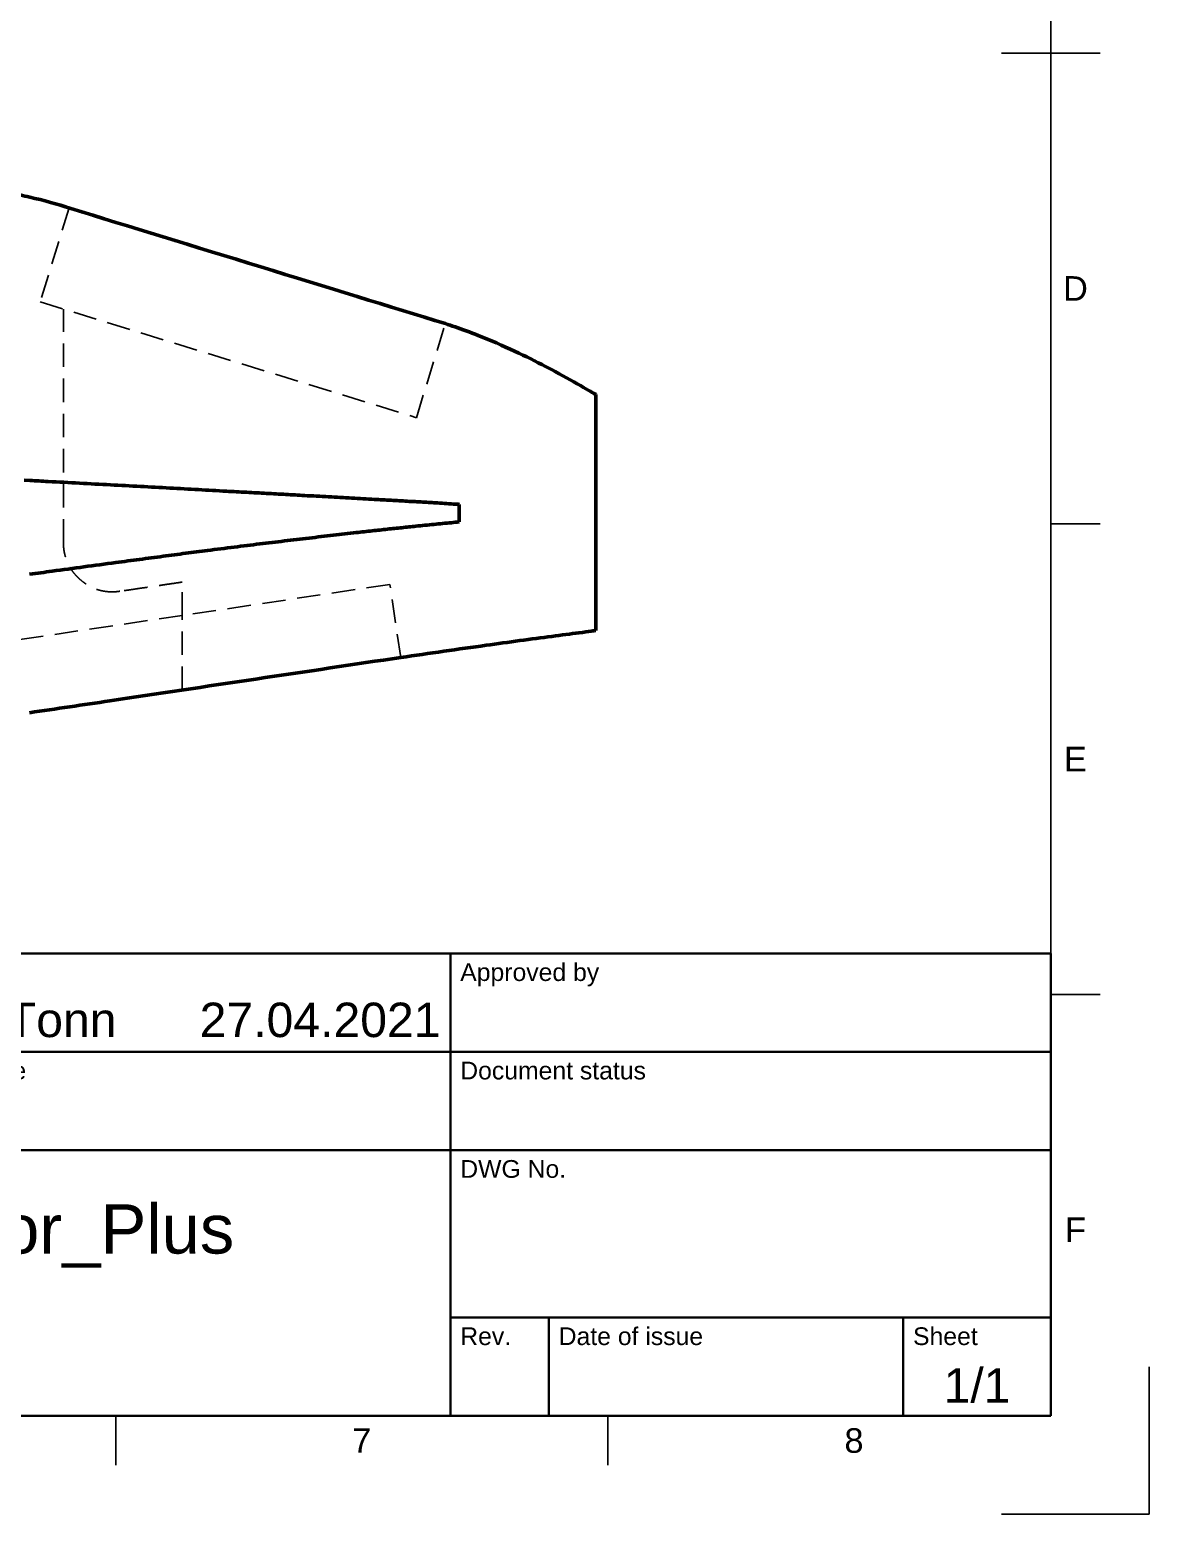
# Model space of a CAD drawing. Header units: millimetres. Extents: x 0 to 420, y 0 to 297.
# Drawn here: x 306.3 to 420, y 0 to 150.9 of the extents above; entities that cross this region are included whole.
import ezdxf
from ezdxf.enums import TextEntityAlignment as Align

# ---------------------------------------------------------------- set-up
doc = ezdxf.new("R2010")
doc.units = ezdxf.units.MM
doc.header["$LTSCALE"] = 0.75
doc.linetypes.add('HIDDEN2', pattern=[4.7625, 3.175, -1.5875])
for name, color, linetype, lineweight in [('Border', 7, 'Continuous', 25), ('Sichtbar', 7, 'Continuous', 50), ('TitleBlock', 7, 'Continuous', 35), ('Verdeckt', 7, 'HIDDEN2', 25)]:
    doc.layers.add(name, color=color, linetype=linetype, lineweight=lineweight)
doc.styles.add('FusionTitle', font='arial.ttf')

# ---------------------------------------------------------------- blocks, each defined once
blk = doc.blocks.new('ISO_A3_SHEET')
at = {"layer": 'Border'}
for p, q in [((410, 287), (410, 10)), ((415, 148.5), (405, 148.5)), ((415, 100.66667), (410, 100.66667)), ((415, 52.83334), (410, 52.83334)), ((20, 10), (410, 10)), ((315, 5), (315, 10)), ((365, 5), (365, 10))]:
    blk.add_line(p, q, dxfattribs=at)
at = {"layer": 'Defpoints'}
for p, q in [((420, 0), (420, 15)), ((405, 0), (420, 0))]:
    blk.add_line(p, q, dxfattribs=at)
at = {"layer": 'Border', "style": 'FusionTitle'}
for s, p in [('D', (412.5, 124.58334)), ('E', (412.5, 76.75001)), ('F', (412.5, 28.91668)), ('7', (340, 7.5)), ('8', (390, 7.5))]:
    blk.add_text(s, height=2.5, dxfattribs=at).set_placement(p, align=Align.MIDDLE)
blk = doc.blocks.new('ISO_TITLEBLOCK')
at = {"layer": 'TitleBlock'}
for p, q in [((0, 47), (-180, 47)), ((-180, 47), (-180, 0)), ((-156, 37), (-156, 47)), ((-122, 0), (-122, 47)), ((-61, 0), (-61, 47)), ((0, 0), (0, 47)), ((-180, 37), (0, 37)), ((-122, 27), (0, 27)), ((-61, 10), (0, 10)), ((-51, 0), (-51, 10)), ((-15, 0), (-15, 10)), ((-180, 0), (0, 0))]:
    blk.add_line(p, q, dxfattribs=at)
at = {"layer": 'TitleBlock', "style": 'FusionTitle'}
for s, p in [('Dept.', (-179, 46)), ('Technical reference', (-155, 46)), ('Created by', (-121, 46)), ('Approved by', (-60, 46)), ('Document type', (-121, 36)), ('Document status', (-60, 36)), ('Title', (-121, 26)), ('DWG No.', (-60, 26)), ('Date of issue', (-50, 9)), ('Sheet', (-14, 9)), ('Rev.', (-60, 9))]:
    blk.add_text(s, height=1.8, dxfattribs=at).set_placement(p, align=Align.TOP_LEFT)
for tag, height, p in [('DEPT', 3.5, (-179, 42)), ('TECHNICAL_REFERENCE', 3.5, (-155, 42)), ('CREATED_BY', 3.5, (-121, 42)), ('APPROVED_BY', 3.5, (-60, 42)), ('DOCUMENT_TYPE', 3.5, (-121, 32)), ('DOCUMENT_STATUS', 3.5, (-60, 32)), ('TITLE_1', 5, (-121, 21.5)), ('TITLE_2', 5, (-121, 14)), ('TITLE_3', 5, (-121, 6.5)), ('DATE_OF_ISSUE', 3.5, (-50, 5))]:
    blk.add_attdef(tag, text='', height=height, dxfattribs=at).set_placement(p, align=Align.TOP_LEFT)
for tag, p in [('CREATED_DATE', (-62, 42)), ('APPROVED_DATE', (-0.99, 42))]:
    blk.add_attdef(tag, text='', height=3.5, dxfattribs=at).set_placement(p, align=Align.TOP_RIGHT)
for tag, height, p in [('DRAWING_NUMBER', 5, (-30.5, 19.75)), ('REV', 3.5, (-56, 4.85)), ('SHEET', 3.5, (-7.5, 4.85))]:
    blk.add_attdef(tag, text='', height=height, dxfattribs=at).set_placement(p, align=Align.TOP_CENTER)

msp = doc.modelspace()

# ---------------------------------------------------------------- linework, layer by layer
at = {"layer": 'Sichtbar', "extrusion": (-1, 2e-16, 0)}
for p, q in [((363.77, 113.81, 2.5), (363.76, 89.81, 2.5)), ((305.7, 105.1, 17.75), (306.27, 105.07, 17.75))]:
    msp.add_line(p, q, dxfattribs=at)
at = {"layer": 'Sichtbar'}
for points, knots in [([(306.27, 133.86, 17.75), (305.6, 134.02, 17.75), (304.94, 134.16, 17.75), (297.05, 135.73, 17.75), (289.2, 136.01, 17.75), (281.45, 136.05, 17.75)], [-61.08763, -61.08763, -61.08763, -61.08763, -60.658971, -60.658971, -56.027001, -56.027001, -56.027001, -56.027001]), ([(348.49, 121.01, 13.14), (348.49, 121.01, 13.14), (348.49, 121.01, 13.14), (348.49, 121.01, 13.14), (348.49, 121.01, 13.14), (349.7, 120.61, 12.82), (351.32, 120.03, 12.36), (355.8, 118.15, 10.76), (357.97, 117.04, 9.73), (360.69, 115.57, 7.91), (361.74, 114.98, 7.05), (362.87, 114.33, 5.54), (363.17, 114.15, 5.03), (363.62, 113.9, 3.9), (363.74, 113.82, 3.3), (363.76, 113.81, 2.67)], [0, 0, 0, 0, 0.000141, 0.000141, 0.00227, 0.00227, 1.144296, 1.144296, 2.743895, 2.743895, 3.728016, 3.728016, 4.170495, 4.170495, 4.621782, 4.621782, 4.621782, 4.621782]), ([(363.76, 89.81, 2.67), (363.74, 89.81, 3.37), (363.58, 89.79, 4.04), (362.99, 89.71, 5.38), (362.55, 89.65, 6.02), (361.26, 89.48, 7.46), (360.28, 89.36, 8.21), (357.29, 88.96, 10.11), (354.87, 88.63, 11.11), (349.85, 87.93, 12.84), (346.83, 87.49, 13.61), (343.95, 87.08, 14.22)], [0, 0, 0, 0, 0.420833, 0.420833, 0.88103, 0.88103, 1.588768, 1.588768, 3.02468, 3.02468, 4.812625, 4.812625, 4.812625, 4.812625])]:
    msp.add_open_spline(points, degree=3, knots=knots, dxfattribs=at)
for points in [[(306.27, 133.86, 17.75), (307.67, 133.54, 17.75), (309.06, 133.16, 17.73), (310.43, 132.71, 17.7)], [(310.43, 132.71, 17.7), (322.27, 129.07, 17.45), (337.37, 124.43, 16.11), (348.49, 121.01, 13.14)], [(349.89, 100.86, 12.75), (349.89, 101.45, 12.75), (349.89, 102.05, 12.75), (349.89, 102.64, 12.75)], [(314.39, 82.67, 17.58), (311.7, 82.27, 17.69), (308.95, 81.86, 17.75), (306.26, 81.47, 17.75)]]:
    msp.add_open_spline(points, degree=3, dxfattribs=at)
at = {"layer": 'Sichtbar', "extrusion": (-0.053953, -0.998543, -8.62661e-11)}
msp.add_open_spline([(308.14, 104.97, 17.74), (307.51, 105, 17.74), (306.89, 105.03, 17.75), (306.27, 105.07, 17.75)], degree=3, dxfattribs=at)
at = {"layer": 'Sichtbar', "extrusion": (-0.053841, -0.99855, -7.5872e-12)}
msp.add_open_spline([(311.33, 104.79, 17.68), (310.27, 104.85, 17.71), (309.2, 104.91, 17.73), (308.14, 104.97, 17.74)], degree=3, dxfattribs=at)
at = {"layer": 'Sichtbar', "extrusion": (-0.053819, -0.998551, -6.23745e-11)}
msp.add_open_spline([(314.46, 104.63, 17.58), (313.42, 104.68, 17.62), (312.37, 104.74, 17.65), (311.33, 104.79, 17.68)], degree=3, dxfattribs=at)
at = {"layer": 'Sichtbar', "extrusion": (-0.054152, -0.998533, 8.6721e-12)}
msp.add_open_spline([(317.52, 104.46, 17.43), (316.5, 104.51, 17.49), (315.48, 104.57, 17.54), (314.46, 104.63, 17.58)], degree=3, dxfattribs=at)
at = {"layer": 'Sichtbar', "extrusion": (-0.054576, -0.99851, -6.44248e-11)}
msp.add_open_spline([(320.5, 104.3, 17.25), (319.51, 104.35, 17.32), (318.51, 104.41, 17.38), (317.52, 104.46, 17.43)], degree=3, dxfattribs=at)
at = {"layer": 'Sichtbar', "extrusion": (-0.054838, -0.998495, -1.90637e-11)}
msp.add_open_spline([(323.41, 104.14, 17.04), (322.44, 104.19, 17.12), (321.47, 104.24, 17.19), (320.5, 104.3, 17.25)], degree=3, dxfattribs=at)
at = {"layer": 'Sichtbar', "extrusion": (-0.055125, -0.998479, 4.05356e-11)}
msp.add_open_spline([(326.24, 103.98, 16.8), (325.29, 104.03, 16.88), (324.35, 104.08, 16.97), (323.41, 104.14, 17.04)], degree=3, dxfattribs=at)
at = {"layer": 'Sichtbar', "extrusion": (-0.055112, -0.99848, 9.91746e-11)}
msp.add_open_spline([(328.3, 103.87, 16.59), (327.61, 103.9, 16.66), (326.92, 103.94, 16.73), (326.24, 103.98, 16.8)], degree=3, dxfattribs=at)
at = {"layer": 'Sichtbar', "extrusion": (-0.054892, -0.998492, 5.73e-13)}
msp.add_open_spline([(330.32, 103.76, 16.37), (329.65, 103.79, 16.45), (328.97, 103.83, 16.52), (328.3, 103.87, 16.59)], degree=3, dxfattribs=at)
at = {"layer": 'Sichtbar', "extrusion": (-0.054794, -0.998498, 7.97575e-11)}
msp.add_open_spline([(332.28, 103.65, 16.14), (331.63, 103.68, 16.22), (330.97, 103.72, 16.3), (330.32, 103.76, 16.37)], degree=3, dxfattribs=at)
at = {"layer": 'Sichtbar', "extrusion": (-0.054653, -0.998505, 5.18427e-11)}
msp.add_open_spline([(334.19, 103.54, 15.89), (333.55, 103.58, 15.98), (332.92, 103.61, 16.06), (332.28, 103.65, 16.14)], degree=3, dxfattribs=at)
at = {"layer": 'Sichtbar', "extrusion": (-0.054559, -0.998511, 6.61427e-11)}
msp.add_open_spline([(336.63, 103.41, 15.54), (335.81, 103.45, 15.66), (335, 103.5, 15.78), (334.19, 103.54, 15.89)], degree=3, dxfattribs=at)
at = {"layer": 'Sichtbar', "extrusion": (-0.054807, -0.998497, 5.9734e-12)}
msp.add_open_spline([(338.98, 103.28, 15.16), (338.2, 103.32, 15.29), (337.41, 103.37, 15.42), (336.63, 103.41, 15.54)], degree=3, dxfattribs=at)
at = {"layer": 'Sichtbar', "extrusion": (-0.055869, -0.998438, 3.20763e-11)}
msp.add_open_spline([(341.28, 103.15, 14.75), (340.51, 103.2, 14.9), (339.75, 103.24, 15.03), (338.98, 103.28, 15.16)], degree=3, dxfattribs=at)
at = {"layer": 'Sichtbar', "extrusion": (-0.057182, -0.998364, -7.53647e-11)}
msp.add_open_spline([(342.97, 103.06, 14.42), (342.4, 103.09, 14.54), (341.84, 103.12, 14.65), (341.28, 103.15, 14.75)], degree=3, dxfattribs=at)
at = {"layer": 'Sichtbar', "extrusion": (-0.058216, -0.998304, -9.27194e-11)}
msp.add_open_spline([(344.62, 102.96, 14.08), (344.07, 102.99, 14.2), (343.52, 103.02, 14.31), (342.97, 103.06, 14.42)], degree=3, dxfattribs=at)
at = {"layer": 'Sichtbar', "extrusion": (-0.059053, -0.998255, 4.96713e-11)}
msp.add_open_spline([(346.2, 102.87, 13.72), (345.67, 102.9, 13.84), (345.14, 102.93, 13.96), (344.62, 102.96, 14.08)], degree=3, dxfattribs=at)
at = {"layer": 'Sichtbar', "extrusion": (-0.060016, -0.998197, 4.78756e-11)}
msp.add_open_spline([(347.7, 102.78, 13.35), (347.2, 102.81, 13.47), (346.7, 102.84, 13.6), (346.2, 102.87, 13.72)], degree=3, dxfattribs=at)
at = {"layer": 'Sichtbar', "extrusion": (-0.060809, -0.998149, -8.6016e-12)}
msp.add_open_spline([(349.53, 102.66, 12.85), (348.92, 102.7, 13.02), (348.31, 102.74, 13.19), (347.7, 102.78, 13.35)], degree=3, dxfattribs=at)
at = {"layer": 'Sichtbar', "extrusion": (-0.06216, -0.998066, -1.05212e-09)}
msp.add_open_spline([(349.89, 102.64, 12.75), (349.77, 102.65, 12.78), (349.65, 102.66, 12.82), (349.53, 102.66, 12.85)], degree=3, dxfattribs=at)
at = {"layer": 'Sichtbar', "extrusion": (0.112837, -0.993614, -3.03595e-11)}
msp.add_open_spline([(337.1, 99.5, 15.47), (337.88, 99.59, 15.35), (338.66, 99.68, 15.22), (339.44, 99.77, 15.09)], degree=3, dxfattribs=at)
at = {"layer": 'Sichtbar', "extrusion": (0.110749, -0.993848, -5.92699e-11)}
msp.add_open_spline([(339.44, 99.77, 15.09), (339.98, 99.83, 14.99), (340.52, 99.89, 14.89), (341.06, 99.95, 14.79)], degree=3, dxfattribs=at)
at = {"layer": 'Sichtbar', "extrusion": (0.108672, -0.994078, -2.372e-11)}
msp.add_open_spline([(341.06, 99.95, 14.79), (341.58, 100, 14.7), (342.09, 100.06, 14.6), (342.6, 100.12, 14.5)], degree=3, dxfattribs=at)
at = {"layer": 'Sichtbar', "extrusion": (0.106368, -0.994327, -5.7713e-12)}
msp.add_open_spline([(342.6, 100.12, 14.5), (343.09, 100.17, 14.4), (343.58, 100.22, 14.3), (344.07, 100.27, 14.2)], degree=3, dxfattribs=at)
at = {"layer": 'Sichtbar', "extrusion": (0.104242, -0.994552, 3.6477e-12)}
msp.add_open_spline([(344.07, 100.27, 14.2), (344.54, 100.32, 14.09), (345.02, 100.37, 13.99), (345.49, 100.42, 13.88)], degree=3, dxfattribs=at)
at = {"layer": 'Sichtbar', "extrusion": (0.101334, -0.994852, 6.62387e-11)}
msp.add_open_spline([(345.49, 100.42, 13.88), (346.11, 100.48, 13.74), (346.72, 100.55, 13.59), (347.33, 100.61, 13.44)], degree=3, dxfattribs=at)
at = {"layer": 'Sichtbar', "extrusion": (0.098134, -0.995173, -8.82997e-11)}
msp.add_open_spline([(347.33, 100.61, 13.44), (347.92, 100.67, 13.29), (348.51, 100.73, 13.14), (349.1, 100.78, 12.97)], degree=3, dxfattribs=at)
at = {"layer": 'Sichtbar', "extrusion": (0.094922, -0.995485, -2.03407e-10)}
msp.add_open_spline([(349.1, 100.78, 12.97), (349.36, 100.81, 12.9), (349.63, 100.83, 12.82), (349.89, 100.86, 12.75)], degree=3, dxfattribs=at)
at = {"layer": 'Sichtbar', "extrusion": (0.125874, -0.992046, -4.72133e-11)}
msp.add_open_spline([(324.32, 97.95, 16.97), (325.23, 98.07, 16.89), (326.14, 98.18, 16.81), (327.05, 98.3, 16.72)], degree=3, dxfattribs=at)
at = {"layer": 'Sichtbar', "extrusion": (0.123005, -0.992406, 2.02909e-10)}
msp.add_open_spline([(327.05, 98.3, 16.72), (327.91, 98.4, 16.64), (328.77, 98.51, 16.55), (329.63, 98.62, 16.45)], degree=3, dxfattribs=at)
at = {"layer": 'Sichtbar', "extrusion": (0.120016, -0.992772, -2.8597e-12)}
msp.add_open_spline([(329.63, 98.62, 16.45), (330.46, 98.72, 16.36), (331.3, 98.82, 16.26), (332.14, 98.92, 16.16)], degree=3, dxfattribs=at)
at = {"layer": 'Sichtbar', "extrusion": (0.117405, -0.993084, -5.75703e-11)}
msp.add_open_spline([(332.14, 98.92, 16.16), (332.97, 99.02, 16.05), (333.81, 99.12, 15.94), (334.64, 99.22, 15.83)], degree=3, dxfattribs=at)
at = {"layer": 'Sichtbar', "extrusion": (0.115025, -0.993363, 6.13601e-11)}
msp.add_open_spline([(334.64, 99.22, 15.83), (335.46, 99.31, 15.71), (336.28, 99.41, 15.59), (337.1, 99.5, 15.47)], degree=3, dxfattribs=at)
at = {"layer": 'Sichtbar', "extrusion": (0.133823, -0.991005, 5.49686e-11)}
msp.add_open_spline([(311.78, 96.29, 17.67), (312.85, 96.43, 17.64), (313.94, 96.58, 17.6), (315.01, 96.73, 17.55)], degree=3, dxfattribs=at)
at = {"layer": 'Sichtbar', "extrusion": (0.132459, -0.991188, 6.94109e-11)}
msp.add_open_spline([(315.01, 96.73, 17.55), (315.82, 96.83, 17.52), (316.63, 96.94, 17.48), (317.43, 97.05, 17.44)], degree=3, dxfattribs=at)
at = {"layer": 'Sichtbar', "extrusion": (0.131273, -0.991346, -1.1062e-10)}
msp.add_open_spline([(317.43, 97.05, 17.44), (318.22, 97.15, 17.4), (319.02, 97.26, 17.35), (319.81, 97.36, 17.3)], degree=3, dxfattribs=at)
at = {"layer": 'Sichtbar', "extrusion": (0.129801, -0.99154, -6.47406e-11)}
msp.add_open_spline([(319.81, 97.36, 17.3), (320.58, 97.46, 17.25), (321.35, 97.57, 17.2), (322.12, 97.67, 17.14)], degree=3, dxfattribs=at)
at = {"layer": 'Sichtbar', "extrusion": (0.128187, -0.99175, 1.98972e-11)}
msp.add_open_spline([(322.12, 97.67, 17.14), (322.85, 97.76, 17.09), (323.59, 97.86, 17.03), (324.32, 97.95, 16.97)], degree=3, dxfattribs=at)
at = {"layer": 'Sichtbar', "extrusion": (0.136082, -0.990698, -1.8314e-11)}
msp.add_open_spline([(306.26, 95.53, 17.75), (307.02, 95.64, 17.75), (307.78, 95.74, 17.74), (308.54, 95.85, 17.73)], degree=3, dxfattribs=at)
at = {"layer": 'Sichtbar', "extrusion": (0.13513, -0.990828, 3.12842e-11)}
msp.add_open_spline([(308.54, 95.85, 17.73), (309.62, 95.99, 17.72), (310.7, 96.14, 17.7), (311.78, 96.29, 17.67)], degree=3, dxfattribs=at)
at = {"layer": 'Sichtbar', "extrusion": (0.147315, -0.98909, 1.174e-12)}
msp.add_open_spline([(343.95, 87.08, 14.22), (334.75, 85.71, 16.18), (323.81, 84.08, 17.21), (314.39, 82.67, 17.58)], degree=3, dxfattribs=at)
at = {"layer": 'Verdeckt', "extrusion": (-1, 2e-16, 0)}
for p, q in [((310.26, 132.77, -6.25), (307.32, 123.21, -6.25)), ((310.43, 132.71, -6.25), (310.26, 132.77, -6.25)), ((307.32, 123.21, -6.25), (345.55, 111.45, -6.25)), ((309.69, 98.75, -15.25), (309.69, 122.48, -15.25)), ((345.55, 111.45, -6.25), (348.49, 121.01, -6.25)), ((321.76, 91.35, -15.25), (321.76, 94.74, -15.25)), ((342.85, 94.5, -10.75), (321.76, 91.35, -10.75)), ((343.95, 87.08, -10.75), (342.85, 94.5, -10.75)), ((321.76, 91.35, -5.25), (288.4, 86.39, -5.25)), ((321.76, 83.77, -5.25), (321.76, 91.35, -5.25))]:
    msp.add_line(p, q, dxfattribs=at)
at = {"layer": 'Verdeckt'}
msp.add_open_spline([(315.41, 93.81, -15.25), (315.29, 93.79, -15.25), (315.05, 93.76, -15.25), (314.68, 93.74, -15.25), (314.32, 93.75, -15.25), (313.97, 93.79, -15.25), (313.62, 93.85, -15.25), (313.28, 93.93, -15.25), (312.95, 94.04, -15.25), (312.63, 94.18, -15.25), (312.31, 94.34, -15.25), (312, 94.53, -15.25), (311.71, 94.74, -15.25), (311.42, 94.97, -15.25), (311.15, 95.22, -15.25), (310.9, 95.48, -15.25), (310.67, 95.76, -15.25), (310.46, 96.05, -15.25), (310.31, 96.3, -15.25), (310.2, 96.51, -15.25), (310.13, 96.67, -15.25), (310.06, 96.83, -15.25), (309.99, 96.99, -15.25), (309.94, 97.15, -15.25), (309.89, 97.32, -15.25), (309.84, 97.49, -15.25), (309.81, 97.64, -15.25), (309.78, 97.75, -15.25), (309.77, 97.84, -15.25), (309.75, 97.93, -15.25), (309.74, 98.02, -15.25), (309.73, 98.11, -15.25), (309.72, 98.18, -15.25), (309.71, 98.24, -15.25), (309.71, 98.29, -15.25), (309.71, 98.34, -15.25), (309.7, 98.38, -15.25), (309.7, 98.43, -15.25), (309.7, 98.47, -15.25), (309.7, 98.51, -15.25), (309.69, 98.54, -15.25), (309.69, 98.57, -15.25), (309.69, 98.59, -15.25), (309.69, 98.61, -15.25), (309.69, 98.63, -15.25), (309.69, 98.65, -15.25), (309.69, 98.66, -15.25), (309.69, 98.67, -15.25), (309.69, 98.68, -15.25), (309.69, 98.69, -15.25), (309.69, 98.7, -15.25), (309.69, 98.71, -15.25), (309.69, 98.72, -15.25), (309.69, 98.72, -15.25), (309.69, 98.73, -15.25), (309.69, 98.73, -15.25), (309.69, 98.74, -15.25), (309.69, 98.74, -15.25), (309.69, 98.74, -15.25), (309.69, 98.75, -15.25), (309.69, 98.75, -15.25), (309.69, 98.75, -15.25), (309.69, 98.75, -15.25), (309.69, 98.75, -15.25), (309.69, 98.75, -15.25), (309.69, 98.75, -15.25), (309.69, 98.75, -15.25), (309.69, 98.75, -15.25), (309.69, 98.75, -15.25), (309.69, 98.75, -15.25), (309.69, 98.75, -15.25), (309.69, 98.75, -15.25)], degree=3, knots=[-1.718679, -1.718679, -1.718679, -1.718679, -1.644312, -1.571429, -1.499754, -1.428997, -1.35886, -1.289033, -1.219207, -1.149069, -1.078313, -1.006637, -0.933754, -0.859387, -0.785019, -0.712136, -0.64046, -0.569703, -0.499564, -0.464625, -0.429724, -0.394824, -0.359885, -0.324868, -0.289735, -0.254446, -0.218966, -0.201141, -0.183254, -0.165301, -0.147277, -0.129177, -0.110997, -0.101876, -0.092733, -0.083568, -0.07438, -0.065169, -0.055934, -0.046676, -0.042037, -0.037392, -0.032741, -0.028083, -0.023419, -0.021085, -0.018749, -0.016411, -0.014071, -0.01173, -0.009388, -0.008216, -0.007043, -0.00587, -0.004697, -0.003523, -0.002936, -0.002349, -0.001762, -0.001469, -0.001175, -0.000881, -0.000587, -0.000441, -0.000294, -0.00022, -0.000147, -0.000073, -0.000037, -0.000018, 0, 0, 0, 0], dxfattribs=at)
at = {"layer": 'Verdeckt', "extrusion": (-2.99018e-11, 2.01679e-10, -1)}
msp.add_open_spline([(321.76, 94.74, -15.25), (321.4, 94.69, -15.25), (320.7, 94.58, -15.25), (319.64, 94.43, -15.25), (318.76, 94.3, -15.25), (318.06, 94.19, -15.25), (317.53, 94.12, -15.25), (317, 94.04, -15.25), (316.56, 93.97, -15.25), (316.21, 93.92, -15.25), (315.99, 93.89, -15.25), (315.81, 93.86, -15.25), (315.68, 93.84, -15.25), (315.57, 93.83, -15.25), (315.48, 93.82, -15.25), (315.44, 93.81, -15.25), (315.41, 93.81, -15.25)], degree=3, knots=[-1.282023, -1.282023, -1.282023, -1.282023, -1.068357, -0.854689, -0.641018, -0.534182, -0.427346, -0.320509, -0.213673, -0.160255, -0.106836, -0.080127, -0.053418, -0.026709, -0.013354, 0, 0, 0, 0], dxfattribs=at)

# ---------------------------------------------------------------- block references
at = {"layer": 'Border'}
msp.add_blockref('ISO_A3_SHEET', (0, 0), dxfattribs=at)
at = {"layer": 'TitleBlock'}
msp.add_blockref('ISO_TITLEBLOCK', (410, 10), dxfattribs=at).add_auto_attribs({'CREATED_DATE': '27.04.2021', 'SHEET': '1/1', 'TITLE_1': 'Hektor_Plus', 'CREATED_BY': 'Martin Tonn'})

doc.saveas('drawing.dxf')
